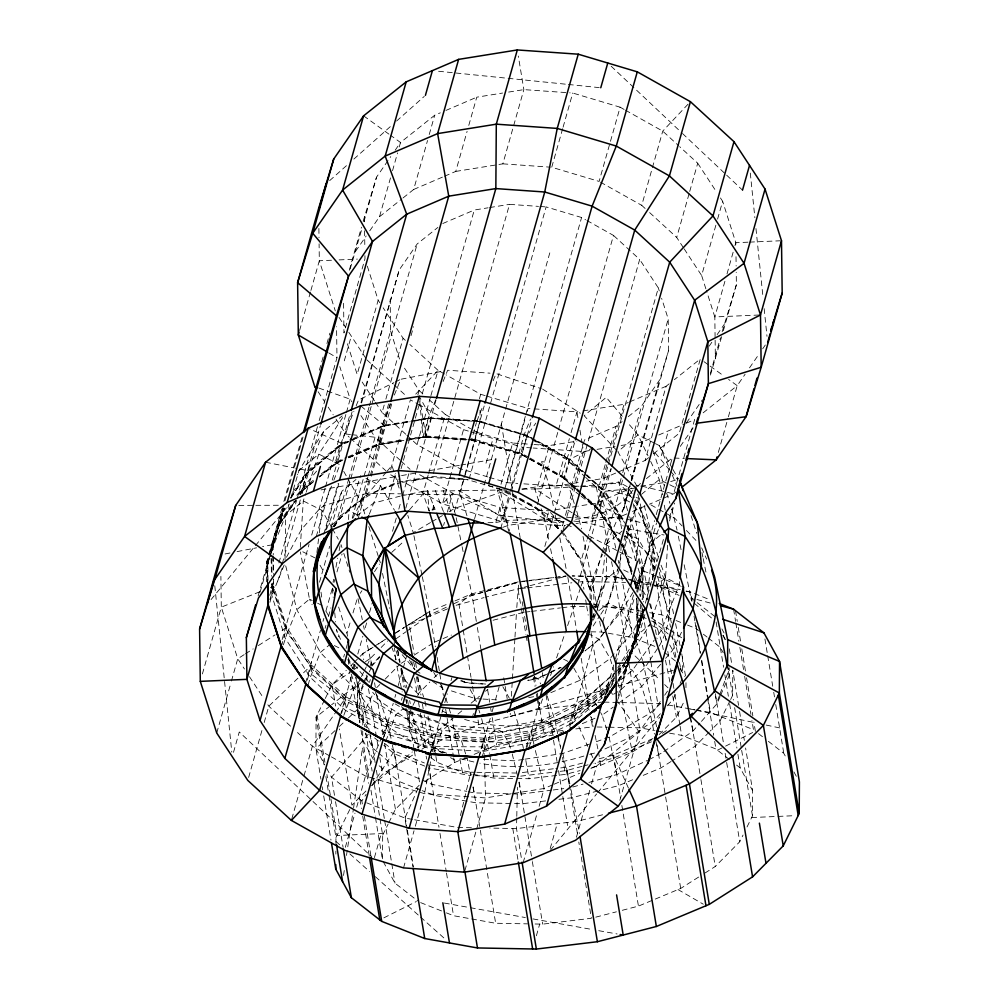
<?xml version="1.0" encoding="UTF-8"?>
<svg xmlns="http://www.w3.org/2000/svg" width="999" height="999" viewBox="0 0 999 999"><rect width="100%" height="100%" fill="white"/><g stroke="black" fill="none" stroke-linecap="round" stroke-linejoin="round"><path stroke-width="0.75" stroke-dasharray="5 3.75" d="M335.851 854.095L335.864 851.086M335.914 843.568L335.951 837.562L328.908 794.867M362.724 730.956L362.674 739.847L375.137 762.674L370.567 734.977M362.762 725.037L362.824 714.66L373.551 692.894M382.53 858.778L382.679 835.139L373.376 778.708M411.813 711.063L418.743 748.114L409.428 731.056L409.54 712.225L408.529 706.093M634.565 583.279L636.438 589.148L634.54 581.006M685.963 687.724L686.001 680.481M747.027 826.96L752.484 815.908L752.634 790.721L745.591 748.014M285.027 559.915L285.702 515.571L289.123 503.983M464.947 474.375L479.895 421.74L480.094 409.39M606.53 557.692L606.206 579.27L596.328 612.849M606.63 551.535L606.668 543.518L619.093 515.234L623.875 508.503L630.207 486.126M652.697 579.345L653.271 541.058L643.731 503.409M516.745 817.856L516.508 828.571L521.79 860.601M516.783 816.32L517.445 787.237M421.928 749.188L425.861 746.69L478.796 724.562L510.127 716.47L510.314 713.361M511.363 696.241L514.885 638.648M514.972 637.087L516.408 613.748M516.783 607.517L518.706 583.129M300.299 547.427L303.284 500.949L305.706 493.631M348.476 519.567L349.051 510.651L360.639 475.636M619.755 567.981L621.141 546.428M653.259 542.445L658.915 528.296M667.607 545.217L665.534 577.684L651.947 618.681M595.766 607.854L601.161 588.786L604.882 555.094M605.057 553.558L606.668 543.518M646.902 599.949L653.246 542.832M316.92 552.497L319.093 534.44M319.28 532.929L321.99 510.364L331.606 485.926M635.988 560.252L638.511 539.26L633.441 503.833M679.707 581.618L679.345 584.627L661.388 630.244L655.057 638.998M432.842 509.965L433.479 505.382L432.08 510.152L434.303 507.405L433.603 509.777M343.519 875.474L344.655 867.769M346.491 855.444L353.371 809.227M353.609 807.679L362.55 747.602L368.431 783.291M623.875 508.503L629.57 486.026M283.379 644.855L287.575 631.718L273.813 590.621L273.838 586.788L272.14 591.645L273.576 578.97L273.664 586.263L269.892 599.6M432.105 753.196L424.538 793.668L414.46 829.295M432.38 751.698L435.539 734.814L484.078 738.199L530.806 730.694L572.564 712.786L606.493 685.726L614.422 674.263M333.042 582.217L333.629 579.208M335.939 567.195L337.662 558.179M339.111 550.661L340.559 543.156M652.497 579.82C659.003 551.823 648.888 523.064 634.902 498.888M409.84 439.298L424.488 437.075L428.196 418.469L431.356 418.356L476.86 421.054L524 435.102L530.656 438.948M460.452 815.571L470.754 772.202L475.299 772.277M629.382 660.439L644.23 610.077M642.282 608.878L642.32 611.975L627.547 661.038L631.031 653.908L643.543 612.774L643.506 609.665M644.904 607.38L631.068 653.796M267.607 584.028L267.02 565.933L270.604 553.434M325.1 488.211L310.714 538.461M325.512 486.725L345.991 414.011M346.403 412.525L350.162 399.175L339.797 366.621M202.397 673.938L221.303 607.142L220.891 576.373M299.575 330.532L310.489 291.933M310.914 290.447L319.318 260.764L319.093 243.831M216.733 732.991L231.019 682.517M231.431 681.031L237.737 658.766L221.303 607.142L260.839 591.371M319.368 370.279L323.576 355.432M326.935 343.556L329.87 333.167M266.658 581.843L266.408 563.186L268.394 556.156M268.793 554.745L281.755 508.953M283.866 501.473L302.522 435.576M349.3 270.242L361.476 227.198M363.161 221.254L376.536 177.148L390.746 156.618M258.117 596.016L270.404 553.396M269.992 551.436L282.904 508.054M284.977 500.736L303.197 436.351M350.149 268.993L362.262 227.622M363.936 221.678L376.536 177.148M267.02 565.933L269.393 557.567M268.007 580.407L267.782 563.436L270.567 553.608M270.966 552.21L273.114 544.592L262.587 546.653M284.228 508.466L282.692 510.739L270.966 551.997L283.704 508.279L270.966 551.997L271.066 556.518M260.102 592.195L269.755 558.054M270.18 556.568L279.42 523.901L295.704 500.362M270.904 553.234L284.29 508.266M269.742 595.317L274.25 579.383M278.921 562.912L296.715 500.012M297.14 498.513L317.482 426.635M319.168 420.641L336.975 357.742L336.563 326.648M269.917 602.297L271.84 595.479L284.428 564.385M299.787 493.918L301.461 491.396L306.231 474.525L323.751 431.243L342.145 415.934M298.938 494.018L302.497 488.886L320.379 425.661M369.742 230.844L379.508 216.721L390.846 176.648M392.532 170.704L397.565 152.884M399.25 146.953L400.512 142.495L434.69 115.235L440.297 112.825M282.267 563.661L300.324 499.825M302.01 493.893L303.271 489.435L313.511 481.256M300.087 494.78L303.609 489.685L308.941 470.841L342.869 443.781L384.627 425.874L410.227 421.753M233.504 752.334L239.273 731.967L371.753 856.93M344.28 360.839L351.286 336.101M282.143 639.547L309.016 544.405M367.332 266.184L378.171 300.212L357.167 374.425L346.328 340.397M281.431 646.216L286.763 627.372L273.664 586.263L269.318 587.999M342.882 459.902L337.275 462.312L319.205 476.71L334.89 463.748L339.96 445.829L353.896 411.388M321.353 473.838L336.675 461.613L350.324 413.374M403.084 197.914L413.686 189.46L427.547 140.472M429.233 134.528L434.69 115.235M316.271 536.538L330.557 486.063M332.23 480.119L337.275 462.312M319.355 477.122L337.537 462.612L342.869 443.781L308.179 428.234M248.639 777.447L262.5 728.458M264.186 722.527L268.806 706.193L297.927 678.196M352.123 411.775L345.816 434.041L349.263 437.2M323.738 534.34L338.124 483.491M360.976 402.747L399.25 269.867L417.195 243.931L437.899 227.41M325.624 530.069L338.736 483.703M361.588 402.959L399.25 269.867M319.505 582.205L329.658 546.316M335.577 525.387L348.276 480.519M348.701 479.021L369.006 407.242M369.43 405.756L390.584 330.981L390.172 299.563M332.492 527.21L340.172 516.096L350.337 480.207M350.761 478.708L417.195 243.931M305.482 683.241L320.442 630.344M322.989 621.366L323.838 618.369M325.949 610.876L332.305 588.411M334.003 582.417L334.852 579.42M336.975 571.94L342.058 553.958M352.235 518.019L363.661 477.609M364.086 476.111L375.087 437.225L360.139 414.398M405.781 434.228L382.093 412.487L384.19 405.07M385.876 399.125L403.097 338.261L383.154 307.817M307.28 680.082L311.501 665.147L286.763 627.372L280.182 631.593M308.104 685.102L310.302 677.347L320.392 652.422L330.794 643.756L340.497 648.638M348.601 457.629L376.323 445.192L381.593 426.598L390.871 403.658M325.112 628.309L325.936 625.386M328.421 616.608L330.894 607.829M367.857 477.235L356.418 517.644L357.829 515.059L373.713 503.046L400.224 496.128M368.281 475.736L388.611 403.908M347.889 456.805L378.746 443.581L390.272 402.822M444.543 176.224L455.756 171.416L467.095 131.344M468.781 125.399L476.76 97.19L502.584 93.044M358.117 518.593L369.88 477.023M370.304 475.536L379.121 444.368L404.021 440.372L376.323 445.192M348.676 457.842L379.295 444.717L384.627 425.874L360.614 405.769M340.172 516.096L365.771 495.679L370.841 477.734M371.266 476.236L392.42 401.473M411.039 335.676L413.586 326.698M291.795 818.93L303.559 777.359M303.983 775.886L312.387 746.191L336.213 711.538M390.659 469.58L410.402 399.812L417.033 403.534M343.706 657.005L344.505 654.183M346.104 648.538L347.302 644.318M388.486 498.738L395.666 473.389M417.869 394.905L419.13 390.484L403.009 365.884M365.771 495.679L397.265 482.18L398.102 479.183M401.061 468.718L420.104 401.436M422.227 393.956L474.275 210.027L488.061 207.804M340.434 715.359L351.923 674.75M353.596 668.831L354.857 664.385M357.792 654.02L362.824 636.251M366.596 622.926L364.498 630.332L363.511 625.724M369.53 612.562L372.877 600.711M392.52 531.306L396.291 517.994M398.801 509.115L400.886 501.723M408.803 473.738L402.984 494.33L456.555 494.418L471.603 502.522L500.886 515.297L556.718 522.577L564.185 521.678M487.812 476.923L459.677 468.519L417.058 444.58L430.507 397.078M430.919 395.592L438.062 370.354L409.865 344.468M341.621 713.249L346.216 697.002L311.501 665.147L302.41 673.888M343.806 715.296L354.096 688.323L360.452 683.041M406.156 439.173L425.836 436.014L436.088 399.75M455.756 171.416L502.847 163.848L523.851 89.623L518.319 56.056M405.806 508.091L416.308 470.979M416.733 469.493L425.974 436.838L419.543 397.852M406.431 440.359L426.024 437.2L431.356 418.356L419.293 396.328M369.493 682.417L370.292 679.582M401.698 495.791L423.588 491.221L428.184 475M428.596 473.526L445.304 414.51L429.37 399.887M433.354 473.526L509.515 204.358L538.498 206.381M345.342 847.277L354.995 813.136M356.68 807.204L365.497 776.023L381.493 737.637M418.369 404.283L463.511 429.645L442.52 503.871L501.548 521.515L562.487 525.761L565.496 525.274M383.054 739.322L393.256 703.246M394.93 697.352L395.766 694.417M398.264 685.576L402.847 669.38M403.259 667.919L406.593 656.131M443.606 525.324L444.443 522.39M447.34 512.125L452.684 493.256L416.72 473.064M479.42 398.751L480.681 394.293L446.053 374.837M383.953 736.9L388.524 720.766L346.216 697.002L337.1 710.252M385.864 741.121L395.641 714.947L402.647 709.115L448.301 725.386L454.782 728.646L502.597 732.092L550.274 722.951L594.567 701.847L607.592 690.983M424.488 437.075L471.578 439.697L476.423 422.602M425.836 436.014L474.725 439.423L484.565 404.657M562.662 128.659L551.735 167.258L599.113 181.418L620.117 107.193L572.739 93.032L569.692 92.82M563.086 127.185L572.739 93.032M454.445 511.488L464.535 475.861M401.423 700.262L402.235 697.389M423.588 491.221L460.714 490.709L477.21 432.43L471.89 429.445M469.118 479.07L546.128 206.905L581.593 217.507L585.576 219.743M374.425 857.617L381.019 834.327M486.038 463.211L493.031 438.461M474.587 518.681L550.399 250.749M501.011 484.253L512.674 443.032L532.504 444.405M504.994 488.174L525.312 416.396M525.736 414.897L581.593 217.507M430.207 753.658L435.539 734.814L388.524 720.766L382.093 736.213M430.045 754.832L441.458 714.485M441.87 713.024L443.119 708.603M444.792 702.722L447.29 693.905M451.024 680.669L451.86 677.734M487.999 522.702L495.779 522.514L500.049 507.417L548.951 510.826M489.285 477.372L507.055 482.679L525.536 417.357M527.222 411.426L528.059 408.454L532.642 408.766M433.878 752.122L442.195 730.456L448.301 725.386L496.403 728.97L543.693 719.642L586.95 698.014L614.148 673.688M471.578 439.697L521.59 454.645L528.271 458.254L518.906 453.134L524 435.102L530.506 419.018M403.534 867.894L414.036 830.781M531.693 447.927L522.552 447.29L501.548 521.515L500.049 507.417L452.684 493.256L442.52 503.871L402.672 481.493M500.736 528.533L510.826 492.907M511.238 491.421L526.923 435.801L535.839 423.101M528.758 457.317L522.102 453.571L531.943 418.806M472.265 717.732L473.451 713.548M522.427 489.173L537.012 488.898L549.275 445.579L576.86 441.146M537.325 504.595L558.066 431.318M558.491 429.832L613.498 235.427L586.9 220.492M478.746 757.042L484.078 738.199L484.453 754.37M479.345 756.817L491.658 713.298M492.082 711.812L493.331 707.367M495.429 699.974L499.625 685.164M495.779 522.514L506.918 520.392L546.615 519.068L548.563 512.2M523.863 483.853L555.956 486.088L569.393 438.586M571.078 432.642L576.96 411.863L581.518 411.126M481.818 757.267L490.596 733.815L496.403 728.97L502.597 732.092L508.741 742.944L511.8 752.547M580.681 493.818L561.688 476.386L566.508 459.365L573.876 441.133M578.246 491.146L563.886 478.409L569.218 459.565L592.395 448.064M544.83 546.416L564.148 478.134L529.695 458.778M580.519 492.007L564.722 477.51L574.987 441.258M645.117 208.466L641.733 205.357L662.737 131.131L688.274 103.946M537.012 488.898L571.178 487.075L584.527 439.91L616.021 426.411L622.115 421.553M464.897 870.653L476.236 830.581M476.66 829.095L485.477 797.914L484.49 755.918M563.748 521.303L562.487 525.761L549.925 511.9M565.434 515.372L583.491 451.536L582.242 443.906M563.086 530.119L565.197 522.639M566.895 516.658L639.672 259.453L613.498 235.427M580.494 486.176L599.5 484.802L605.431 463.848M605.856 462.35L616.021 426.411M526.173 747.077L530.806 730.694L534.065 744.767M526.436 749.225L540.334 700.112M566.396 517.794L578.571 516.995L591.733 518.456L596.041 503.259L631.393 488.099M586.326 481.206L603.034 478.521L607.654 462.187M608.079 460.701L624.038 404.295L628.246 402.485M591.308 600.087L591.196 591.108L581.318 560.102L586.825 540.659M587.25 539.16L607.979 465.884M608.403 464.398L658.329 287.937L639.672 259.453M528.796 747.826L537.524 724.774L543.693 719.642L550.274 722.951L556.081 733.191M619.08 541.52L597.027 507.867L601.473 492.157L611.013 468.593M620.804 542.907L598.601 510.252L603.933 491.408L586.488 475.399M577.934 584.278L598.938 510.052L581.543 494.093L597.027 507.867M621.303 542.594L599.687 509.602L611.226 468.856M683.353 247.602L676.71 237.45L689.31 192.919M689.722 191.433L697.714 163.224L679.657 146.666M590.209 598.688L589.897 589.185L593.418 576.735L602.497 554.308M621.078 478.546L619.817 482.992L599.5 484.802M622.752 472.627L641.608 406.006L659.552 380.07L668.618 350.374L668.206 318.956L661.625 298.276M591.196 591.108L601.773 553.721M602.197 552.235L622.926 478.958M623.351 477.46L668.206 318.956M631.256 480.057L659.552 380.07M523.151 862.711L537.437 812.237M539.123 806.305L544.155 788.486L534.415 746.278M630.831 482.18L621.178 516.333L576.036 523.588M631.256 480.706L642.182 442.107L653.209 437.375M593.269 616.658L594.105 613.723M631.892 480.169L668.618 350.374M271.641 583.678L271.84 595.479L285.252 638.236L310.302 677.347L345.267 710.152L387.774 734.402L434.915 748.463L483.491 751.36L530.182 742.906L569.155 724.862L572.564 712.786L576.386 721.266M569.692 726.997L592.944 644.817L598.938 639.098L606.368 629.82M637.712 486.6L640.459 483.341M618.468 471.903L645.104 460.489L666.108 386.263L669.642 383.441M631.755 574.462L623.339 548.026L628.671 529.183L624.974 523.538M602.734 622.14L617.857 568.706M619.53 562.762L623.738 547.914L620.479 542.944M632.155 571.341L624.625 547.664L639.123 496.428M705.868 288.823L701.635 275.512L715.921 225.037M717.594 219.093L722.639 201.286L720.142 197.477M550.199 848.563L556.368 826.735M661.388 455.606L668.393 430.869M536.376 935.801L539.697 924.075M605.207 695.042L613.786 664.697M615.471 658.741L633.628 594.592M635.314 588.623L647.851 555.744L650.749 534.103L654.557 520.629M656.243 514.647L671.865 459.44M679.707 431.73L700.299 358.991L674.362 379.67M636.4 586.513L639.934 574.025L653.271 541.058L662.799 533.129M636.438 589.148L641.77 570.304L628.671 529.183L664.06 534.989M615.859 663.361L634.752 596.553M637.849 592.195L637.812 589.085L656.543 522.877M724.912 281.306L714.822 316.933L715.109 338.698M727.01 273.888L733.303 251.611M734.989 245.679L735.826 242.707L722.639 201.286M576.423 837.262L589.872 789.759M591.545 783.828L596.59 766.008L639.185 732.03L660.277 701.548M618.319 680.232L624.949 670.179L626.435 664.959M618.206 695.579L627.884 662.062M617.906 680.369L626.46 667.994L627.584 664.048M627.959 662.724L642.32 611.975L643.543 612.774M618.081 699.175L643.668 609.178M645.354 603.209L664.347 536.076M669.417 518.169L672.364 507.729M710.401 373.326L720.479 337.699M722.165 331.768L736.388 284.678L736.213 272.24M669.53 520.941L674.587 503.046M710.439 375.062L721.678 336.638M723.363 330.706L736.388 284.678M619.867 800.311L639.185 732.03L617.732 701.635M718.306 452.447L727.959 418.306M728.383 416.82L737.2 385.651L745.117 374.213M601.161 588.786L595.641 607.654M626.46 667.994L637.749 628.321L636.75 598.176M290.821 498.176L298.926 470.629L323.751 431.243M330.906 527.622L341.933 491.208L355.969 479.532M644.879 614.572L639.335 633.416L631.917 651.723L626.098 660.127M347.577 636.201L346.953 633.141L350.824 620.167M352.984 612.961L357.292 598.538M592.956 616.595L593.843 613.611M631.031 653.908L644.555 608.953M640.009 620.117L643.219 611.513M283.704 505.232L271.578 544.892L271.691 552.672M266.408 563.186L269.543 552.909M270.841 551.972L284.253 508.154M267.782 563.436L270.454 554.695M624.949 670.179L626.735 664.347M627.185 662.886L636.987 630.806L636.563 598.413M628.309 660.651L637.412 630.893L637.012 601.186M628.945 661.912L626.248 670.729L618.256 682.28M357.779 684.415L357.417 710.826L366.521 727.771M306.181 492.17L318.793 454.108L343.918 415.621M619.28 569.442L608.166 602.996L600.649 614.497M542.532 698.95L539.01 709.228L510.127 716.47L509.64 713.498M550.549 675.486L553.558 666.683M556.568 657.879L565.097 632.941M567.607 625.599L580.656 587.462M581.156 585.988L582.654 581.593L625.574 582.38M277.71 581.018L283.079 565.546M719.455 695.554L716.807 702.684L714.934 693.681M719.979 694.118L728.421 671.291L727.559 666.77M363.137 684.053L359.39 693.83L356.006 677.447M363.673 682.667L366.346 675.686M369.555 667.307L371.153 663.111L366.258 639.285M287.287 633.266L296.815 609.677L309.49 599.125L300.399 551.935M333.828 480.269L339.947 464.735L318.793 454.108L298.926 470.629L297.24 474.812M369.33 514.185L380.557 485.651L365.959 478.309M629.158 588.024L620.766 609.34L605.282 630.756M569.155 724.862L571.815 723.676L579.782 703.97L614.51 672.814L606.78 691.92L606.455 690.609L572.764 721.328L571.69 719.942L530.993 740.883L529.32 739.048L484.253 749.475L482.155 746.865L435.676 746.578L433.429 742.869L388.586 732.379L386.501 727.135L346.216 707.791L344.73 700.174L311.538 674.275L311.538 661.8M356.181 405.731L358.479 400.075L393.918 382.629M326.461 529.445L341.933 491.208M394.355 395.042L400.736 379.27L441.62 371.403M435.701 399.825L428.284 418.144L422.952 436.988L419.43 397.877M443.106 381.506L447.664 370.242L490.01 373.176M476.86 421.054L483.254 405.232M493.156 380.781L496.066 373.589L541.158 388.623M603.071 552.909L606.743 543.831L622.127 531.018M595.142 606.605L606.206 579.27L617.494 569.867M626.997 530.082L639.76 498.538M593.406 620.054L595.741 614.285M363.224 686.176L359.54 694.755L359.84 722.652L349.388 671.503M365.684 680.469L368.768 673.314M369.38 671.89L371.228 667.607M675.212 694.742L673.376 699.013L666.383 706.942M680.119 683.353L681.955 679.083M720.067 696.615L716.995 703.758L700.948 721.952M720.679 695.192L729.295 675.187L729.208 667.769M418.082 788.398L404.87 818.044L412.912 866.845M352.797 518.356L360.951 501.823L386.001 472.502M324.588 699.874L316.096 717.082L315.909 748.651L320.929 779.145M325.262 698.488L332.068 684.702L346.303 670.317M363.673 672.127L357.779 684.078L331.581 704.819M364.323 670.804L366.283 666.832M366.945 665.496L370.529 658.229L376.91 651.773M335.951 837.562L349.875 809.315M409.54 712.225L412.262 706.705M412.949 705.331L414.985 701.186M417.707 695.666L419.068 692.906L429.832 682.03M382.679 835.139L388.124 824.088M388.786 822.739L395.429 809.29L419.905 784.54L414.373 750.986M643.88 609.939L633.279 631.43L615.147 652.647M681.505 632.267L672.664 650.174L665.671 658.366M659.153 734.59L676.373 717.182L684.54 700.624M729.944 700.873L719.879 721.29L710.301 730.968M730.619 699.512L732.629 695.441L732.779 670.242L738.561 705.319M705.019 873.014L715.247 866.508L739.735 841.757L743.056 835.039M286.463 557.267L301.448 529.445L319.38 509.053L323.826 505.694L357.342 495.442L368.119 493.419L400.961 493.831M632.904 592.557L621.678 610.951L607.33 628.633M290.809 497.827L306.793 473.151L308.241 471.853L308.441 472.589L340.172 445.317L348.976 441.258M606.78 691.92L614.173 680.069M618.281 673.488L624.025 664.273M624.85 662.961L631.418 652.434L624.7 662.699M593.094 617.969L595.516 614.123M617.819 667.557L621.128 662.3M621.965 660.988L639.335 633.416L650.012 624.525L626.56 660.439M290.996 498.026L306.231 474.525L339.96 445.829L348.189 442.07M605.544 694.979L614.01 681.93M618.231 675.399L624.999 664.959M362.362 803.958L361.863 800.911L366.096 794.392M372.028 785.276L394.318 750.986L424.363 762.961M593.144 625.998L599.812 615.771M614.622 678.096L608.741 687.075L575.262 715.147L533.791 733.99L487.15 742.319L438.511 739.56L391.208 725.898L348.451 702.272L313.149 670.317L285.327 628.296L272.14 586.875L272.09 583.766M617.981 672.964L623.863 663.985M625.724 661.725L623.214 665.571L618.681 669.63M278.309 526.248L295.617 500.199M360.239 593.294L361.913 590.746M374.488 571.703L379.52 564.085M649.075 661.375L644.855 667.782L620.229 690.334L612.225 695.029M649.924 660.089L658.378 647.277M659.228 646.003C673.95 620.928 671.64 589.909 660.514 563.861M333.916 526.66C349.038 503.921 375.162 489.647 400.999 482.629M395.179 150.2L400.512 142.495L390.671 135.389M355.544 251.373L366.196 235.976M292.582 492.407L307.667 470.591L341.858 443.319L351.673 439.11M291.296 496.341L308.941 470.841L295.642 468.194M278.521 523.526L293.619 501.71M299.962 494.218L303.271 489.435M279.82 524.075L295.679 501.148M333.916 526.823L340.384 517.47M709.165 346.154L711.837 342.307M717.157 334.615L724.263 324.338M686.388 422.952L702.372 399.85M680.282 446.403L696.253 423.314M749.5 367.869L759.165 353.896M762.687 348.813L765.321 345.005M617.956 669.168L620.591 665.346M624.125 660.252L630.282 651.336L640.272 661.001M614.56 676.81L607.454 687.075L573.276 714.347L531.206 732.379L484.115 739.947L435.214 736.538L387.849 722.389L345.217 698.438L310.252 666.358L293.294 640.459L287.225 633.366M618.106 671.678L622.539 665.259M618.468 680.294L625.349 670.341M664.672 695.204L668.181 690.122M604.37 632.017L599.163 639.21L585.077 650.961M636.987 663.985L632.467 670.229L618.256 682.08M637.886 662.737L654.158 640.247M632.941 490.097C619.655 509.265 596.865 516.745 574.675 519.355M211.089 599.55L254.42 546.803M255.407 545.604L288.886 504.845M296.765 495.254L317.445 470.079M550.362 850.274L596.64 793.93M597.627 792.731L659.652 717.22M386.988 471.341L391.958 465.534L399.612 489.585M409.403 509.952L423.514 493.456L427.46 490.571L435.114 509.415L429.058 510.876L422.24 491.208M368.331 734.153L331.518 777.234L334.528 795.541M614.135 653.833L610.102 658.541L580.569 680.032L546.69 694.43M660.664 664.223L641.658 686.45L618.194 703.533M371.84 666.171L379.857 657.08M660.389 713.736L655.394 719.405L629.857 737.449L599.85 751.298M663.811 751.623L692.931 731.056L699.949 723.089M371.153 663.111L371.678 665.184L379.732 656.331M415.721 394.143L438.062 370.354L444.717 374.101M350.686 665.883L352.872 663.673M353.971 662.562L362.737 653.708L373.226 647.04M381.168 647.464L387.562 641.008M376.635 687.737L379.832 684.502M385.152 679.12L400.05 664.06M434.14 677.684L437.375 674.425M365.934 791.021L351.923 805.182L339.36 728.933M373.289 783.578L382.592 774.188L415.372 753.358M709.228 732.042L695.391 746.028L672.364 760.664M334.952 730.669L315.909 748.651L324.825 764.984M339.435 726.435L347.277 719.03M348.401 717.981L357.63 709.265L357.779 684.078L364.835 726.86M391.72 552.41L404.22 540.958M660.376 703.783L650.149 713.149L609.128 737.187L593.219 742.769M329.633 180.657L346.94 165.235M353.871 159.078L391.945 125.162M396.566 121.054L424.263 96.391M571.815 723.676L603.371 696.765L606.493 685.726L607.892 687.699M301.461 491.396L313.211 481.705M332.055 524.787L349.051 510.651L357.829 515.059M641.445 494.38L659.315 479.508L678.346 489.073M598.688 610.876L608.166 602.996L620.766 609.34L633.279 631.43L642.532 660.514M654.919 586.513L665.534 577.684L679.345 584.627L680.868 587.312M615.596 671.902L623.214 665.571L632.467 670.229L641.658 686.45L650.149 713.149L654.42 734.053M371.566 785.763L412.35 751.935M417.145 747.951L453.121 718.106M457.929 714.123L462.724 710.139M471.116 703.171L479.52 696.216M485.514 691.233L487.912 689.248M379.508 216.721L401.898 198.863M302.497 488.886L314.285 479.483M303.609 489.685L313.299 481.955M352.859 507.142L365.559 497.015M628.209 416.695L641.608 406.006M703.121 412.837L737.2 385.651L728.596 379.42M645.104 460.489L648.638 457.667M653.358 453.896L679.295 433.216M646.353 478.646L672.29 457.954L684.402 458.479M676.036 491.908L673.601 493.856L649.512 504.183M330.382 705.769L316.096 717.082L324.388 767.407M585.127 650.686L592.944 644.817M606.805 729.857L602.135 715.209L613.249 707.117M395.904 638.885L406.031 631.73M407.292 630.831L425.025 618.306M426.286 617.419L430.082 614.735L446.878 606.98M648.95 759.727L662.537 752.522M352.585 670.579L332.068 684.702L335.589 706.056M353.858 669.705L357.704 667.045M365.397 661.75L370.529 658.229L371.678 665.184M244.168 654.645L237.737 658.766L244.455 669.018M245.454 653.833L253.172 648.888M258.316 645.591L275.037 634.889M374.538 646.216L385.027 639.547M395.517 632.879L404.695 627.047M395.017 633.478L403.971 627.797M405.244 626.972L424.438 614.785M425.724 613.973L429.558 611.538L447.864 603.883M401.336 663.249L407.729 659.19M414.123 655.119L432.043 643.743M425.025 781.293L454.458 762.587L465.609 757.929M591.883 767.544L600.686 765.271L632.267 752.072L651.623 739.772M662.212 733.328L667.32 730.082M671.091 761.475L660.851 767.981L642.544 775.636M622.265 910.301L638.448 906.118L680.706 888.448L699.899 876.26M373.064 647.24L362.737 653.708L363.736 659.815M378.221 644.005L385.976 639.148M408.628 624.587L426.935 613.161M430.507 522.539L413.311 532.629L407.817 515.384M431.83 521.765L437.125 518.668M438.449 517.894L442.42 515.559M449.038 511.688L454.32 508.578L500.624 492.332L506.668 491.421M464.585 719.417C508.454 732.554 557.517 724.787 597.564 703.621M550.574 672.302L560.252 667.344M383.866 917.844L416.333 901.535M717.482 750.199L724.238 746.79M725.599 746.116L752.647 732.517M395.292 381.955L400.736 379.27M548.776 673.351L537.737 678.608L525.861 680.881M550.149 672.689L561.188 667.444M353.758 439.498L381.593 426.598L408.941 421.665M453.871 603.758L472.052 595.367L518.931 581.93M588.923 782.442L616.77 774.575L647.552 760.364M337.537 462.612L343.069 460.127L334.89 463.748M445.916 110.427L476.76 97.19M413.686 189.46L443.131 176.835M442.782 223.526L474.275 210.027M353.072 438.511L383.916 425.287L409.74 421.141M336.675 461.613L346.491 457.405M348.489 457.505L379.121 444.368M381.031 490.084L396.653 483.391M629.657 401.885L666.108 386.263M658.728 435.002L684.952 423.776M686.325 423.176L694.605 419.63L673.601 493.856L638.111 485.227L635.626 486.288M603.034 478.521L617.057 472.502M626.848 513.898L621.178 516.333L596.041 503.259L577.809 506.193M632.504 511.476L648.101 504.782M552.659 784.839L544.155 788.486L512.562 793.568M554.083 784.227L579.582 773.301M590.921 768.443L596.59 766.008L595.329 763.211M559.64 733.266L563.886 731.468M582.305 723.638L595.054 718.219M651.398 741.832L613.411 758.154L593.993 763.236M545.104 674.849L537.025 678.246L528.196 679.994M454.907 600.936L471.815 593.868L518.893 581.705M447.564 608.841L409.353 624.812L414.123 653.796M456.093 605.282L484.016 597.614M434.602 642.12L441.645 639.173M443.044 638.586L451.498 635.052M474.088 754.382L496.703 744.929L543.793 732.766L565.097 730.207M652.996 738.573L613.548 755.057L595.904 759.615M632.679 779.757L618.593 785.639L599.462 790.584M502.722 527.347L508.479 525.324L544.667 519.83L563.074 520.629M525.012 759.178L562.837 753.433L591.77 743.281M670.679 481.568L677.584 479.495L679.02 480.207M510.127 716.47L608.891 688.548M617.869 686.001L673.239 670.354M583.878 756.056C550.511 766.308 514.273 769.854 479.882 763.186M589.722 754.407L598.488 751.922L600.686 765.271M572.802 787L583.054 784.103M382.242 426.498L384.627 425.874M582.042 766.37L566.346 770.604L558.741 771.528M583.528 765.983L588.011 764.809M522.44 587.662L485.489 597.227M523.951 587.275L528.459 586.088M529.97 585.701L557.067 578.608M558.566 578.221L567.607 575.849M493.044 620.267L523.938 612.287M582.654 763.036L566.47 767.22L555.819 768.506M516.883 778.508L529.095 778.733L565.496 774.362L580.157 770.579M597.989 790.958L571.515 797.801L556.293 799.637M602.584 814.772L577.522 821.253L516.508 828.571L489.797 828.084M595.779 917.144L616.383 911.825M384.59 425.986L386.089 425.636M225.1 553.958L231.106 552.784M237.1 551.61L256.593 547.814M414.897 420.579L428.284 418.144L475.349 421.428M320.991 489.885L400.012 475.861M401.536 475.599L415.209 473.164M428.883 470.741L459.278 465.359M460.801 465.084L492.707 459.428M402.447 482.367L430.394 477.46L466.733 479.483L485.514 484.815M528.733 697.589L536.226 696.266M553.796 735.002L508.741 742.944L461.238 740.034L417.507 725.936L380.557 701.635L372.652 692.245M402.997 422.752L408.928 421.74M414.847 420.729L428.196 418.469M508.653 92.07L523.851 89.623L568.156 92.72M489.597 207.555L509.515 204.358M411.263 420.891L431.006 417.719L479.907 421.128L527.285 435.289L569.905 459.228L585.689 473.713M411.738 421.516L431.356 418.356L475.312 421.079M378.746 443.581L404.632 439.41M583.029 410.889L624.038 404.295M409.865 439.423L425.974 436.838L474.612 440.234L521.74 454.308L528.371 458.042M379.295 444.717L404.92 440.596M589.51 450.574L583.491 451.536L533.216 448.027M597.04 449.363L615.097 446.453M621.116 445.492L642.182 442.107M397.265 482.18L432.505 476.511L466.058 478.858M414.048 480.332L431.543 477.522M555.956 486.088L580.257 482.18M555.032 509.852L576.286 506.431M511.063 793.805L485.477 797.914L470.242 796.852M640.734 486.138L663.348 482.679L665.147 483.216M521.803 489.123L549.038 484.977L596.266 487.025L634.677 497.165M523.501 759.415L514.423 760.788L480.906 759.34M607.979 483.504L618.631 482.105L633.403 499.662M525.049 581.318L518.968 582.105L472.052 595.367L464.922 560.451M526.56 581.131L553.921 577.609M555.444 577.422L566.083 576.048L558.466 576.947M512.112 793.855L521.228 794.08L551.623 790.172M553.146 789.984L563.786 788.611M521.94 581.331L528.034 580.606M529.557 580.419L556.942 577.135M525.462 612.1L530.032 611.55M531.543 611.376L560.464 607.904M561.987 607.717L572.639 606.443L587.812 606.718M575.761 728.92L592.494 726.91L590.734 716.246M522.327 772.527L554.295 768.681M520.729 776.148L557.217 771.715M545.629 800.911L522.802 803.658L512.187 803.458M535.139 923.988L542.657 924.137L591.371 918.281L578.796 842.032M525.636 587.986L517.932 588.848L521.128 607.13M527.172 587.812L571.865 582.804M579.582 581.93L582.654 581.593L583.916 589.21M635.963 488.049L603.933 491.408L624.125 522.24M571.178 487.075L578.933 486.326M591.733 518.456C609.577 515.559 627.784 518.481 644.767 523.838L650.749 534.103M546.615 519.068L560.314 518.181M331.493 260.227L319.318 260.764L335.289 310.914M339.098 259.902L357.367 259.116M748.001 242.183L735.826 242.707L735.888 247.377M749.525 242.12L779.969 240.796M758.965 315.022L714.822 316.933L706.343 290.297M383.479 833.503L336.963 835.514L326.91 774.512M751.673 817.544L776.485 816.47M778.046 816.408L795.104 815.659M503.958 489.947L460.714 490.709M238.811 505.394L254.283 505.332M255.831 505.332L279.058 505.257M626.635 578.883L614.61 576.723L572.152 575.936L614.66 577.035L623.726 578.871M634.765 582.554L652.896 585.314M593.868 606.83L619.655 607.305L643.706 611.613M590.784 631.805L601.473 632.005L632.941 637.637L655.744 646.728M604.045 702.097L660.651 703.621M596.99 726.997L607.617 727.197M609.14 727.222L639.51 727.784L654.545 730.481M476.823 772.314L516.246 773.039M473.002 774.337L493.968 778.084L515.359 778.483M510.676 803.433L475.799 802.784L433.691 795.254L422.24 790.684M471.416 827.734L457.617 827.484L413.911 819.667M471.59 918.955L495.654 923.263L527.547 923.85M475.187 775.686L516.171 776.485M593.856 604.233L628.496 610.701L646.191 618.531M468.131 791.67L474.163 792.894L510.601 793.818M573.826 521.091C605.444 524.075 637.075 537.862 656.705 563.598M481.456 698.95L475.274 698.576L450.025 690.446M482.992 699.05L499.975 700.087M502.847 163.848L550.212 167.158M540.022 206.481L546.128 206.905M534.165 408.878L576.96 411.863L578.458 421.016M476.86 421.528L479.895 421.74L526.923 435.801L569.218 459.565L602.422 489.797L603.096 494.355L614.772 507.967L624.662 522.764M534.028 444.518L549.275 445.579M426.024 437.2L470.017 440.272M471.528 440.372L518.906 453.134M449.687 478.533L467.844 479.795M507.055 482.679L517.757 483.429M468.718 796.752L424.538 793.668L365.497 776.023L330.969 756.63M460.576 680.819L466.383 682.866L485.027 684.215M485.701 684.065L465.584 682.467L460.089 680.569M438.586 71.254L506.555 78.172M508.091 78.322L566.783 84.303M568.331 84.465L599.225 87.612M544.642 461.95L541.595 461.625L549.038 484.977L553.946 509.04M350.437 434.54L345.816 434.041L334.066 416.096M351.985 434.715L375.087 437.225L399.912 460.002M628.146 579.145L653.708 583.716M654.407 585.576L680.019 590.159M686.051 591.246L690.571 592.045L710.651 600.049M649.725 612.687L661.763 614.847L674.637 619.979M668.056 704.944L694.555 709.69M695.991 709.939L710.426 712.524L753.446 729.657L751.935 720.516M656.043 730.744L663.573 732.092M669.58 733.166L681.618 735.326L715.946 749L729.42 759.515M430.157 764.934L470.754 772.202L471.241 775.149M430.819 757.529L436.85 762.237L462.512 772.452L471.503 774.063M412.412 819.392L404.87 818.044L364.735 802.047M444.368 903.059L468.831 907.429M470.354 907.704L525.374 917.557M533.016 918.918L592.632 929.582M598.738 930.681L617.082 933.953M446.391 912.874L453.546 915.721L470.092 918.68M479.895 421.74L476.823 421.178M265.584 462.225L294.143 467.894M629.757 580.094L650.898 584.365M652.409 584.665L656.93 585.576L679.083 595.379M473.863 761.975L457.604 758.029M422.202 780.069L431.893 784.352L466.62 791.37M690.371 709.04L694.917 710.002M696.44 710.314L755.606 722.826M766.221 725.074L781.393 728.283M666.033 640.771L656.718 584.265L680.269 589.685M686.163 591.033L690.571 592.045L692.082 601.198M479.87 421.853L481.58 422.252M611.525 561.65L614.61 576.723L623.314 578.933M632.017 581.143L637.824 582.617L640.084 596.341M636.151 497.552L639.11 498.326L654.22 572.302M711.438 617.931L691.533 600.899L691.046 597.939L695.454 599.1M696.915 599.487L711.588 603.371M351.248 674.088C364.136 715.634 403.696 743.993 445.03 752.896M464.235 757.966L467.195 758.753L470.629 775.599L428.509 767.806L431.893 784.352M488.274 485.601L503.109 490.072L488.449 485.689M480.681 394.293L485.127 395.616M486.613 396.066L528.059 408.454M477.21 432.43L512.674 443.032M463.511 429.645L469.418 431.406M470.891 431.855L522.552 447.29M474.725 439.423L522.102 453.571M460.951 489.885L463.511 490.646M318.993 388.124L350.162 399.175L351.823 401.71M574.45 578.458L582.654 581.593M656.718 584.265L679.607 593.381M676.061 620.541L681.78 622.827M687.512 625.099L696.091 628.521L698.513 630.419M420.816 790.122L399.35 781.568L376.348 763.623M420.641 902.621L444.967 912.312M656.006 576.036L641.77 570.304L642.157 599.625M657.442 576.623L683.478 587.112M424.737 766.096L394.155 753.683L383.878 745.316M524.175 434.69L533.129 439.61M651.635 620.941L654.357 622.14L668.131 633.94M446.715 753.209C426.91 746.078 410.114 729.445 405.544 708.578M378.559 753.009L397.29 769.043L420.816 779.457M534.415 440.222L567.02 458.079L568.294 459.041L568.743 461.276L584.278 473.376M631.955 493.693L628.284 487.212L618.543 481.955L627.809 510.939M654.095 442.957L638.011 434.877L627.085 421.978M655.431 443.631L659.452 445.654L672.252 468.244M626.161 500.174L629.807 502.01M626.223 533.079L638.511 539.26L654.782 567.981M623.701 569.967L631.568 573.926M652.534 625.799L661.388 630.244L666.645 639.547M588.136 633.666L599.163 639.21L610.102 658.541L614.248 671.553M563.573 659.19L568.656 661.738M302.784 551.773L314.86 557.842M534.253 676.86L537.737 678.608L540.721 683.878M312.188 600.486L309.49 599.125L312.15 604.707M317.582 603.196L322.989 605.918M461.501 680.419L466.383 682.866M497.015 487.937L572.764 527.472M589.298 536.101L618.219 551.186M619.592 551.91L636.126 560.539M529.607 458.978L561.688 476.386M504.433 490.796L534.065 506.893L560.476 530.419M650.948 504.932L657.529 508.591M658.841 509.328L664.098 512.262M665.421 512.986L674.625 518.119L682.142 525.973M442.195 710.789L446.178 713.011M620.117 107.193L624.113 109.44M625.449 110.19L662.737 131.131L678.533 145.629M600.449 182.168L641.733 205.357M530.094 458.066L564.722 477.51M529.52 459.09L563.886 478.409M445.304 414.51L470.566 428.696M504.57 489.66L536.488 507.579L562.662 531.605M519.08 498.751L534.902 507.642M390.721 474.775L397.365 478.509M329.645 755.881L312.387 746.191L295.18 730.406M531.98 439.697L566.508 459.365L584.515 476.286M442.495 752.996L429.208 745.291L424.175 714.797M450.474 757.629L457.117 761.475M678.034 889.572L703.296 904.207M328.971 353.034L336.975 357.742M544.343 518.831L497.202 489.872L509.715 531.343M506.918 520.392L458.916 490.409L466.958 515.696M542.619 389.111L580.269 413.224M572.127 512.837L534.74 488.661L538.861 501.585M573.414 513.661L578.571 516.995M651.161 617.769L668.93 629.432M670.204 630.257L681.63 637.762M416.246 670.704L420.005 673.189M432.555 681.443L442.607 688.049L444.006 692.457M395.129 703.895L410.102 712.861L454.782 728.646L461.238 740.034L467.195 758.753M401.411 706.755L410.102 712.861L417.507 725.936L424.35 747.439M363.599 115.847L389.435 134.503M703.983 361.65L708.903 365.209M710.139 366.096L723.676 375.874M579.907 495.279L568.968 486.825L574.462 504.07M581.131 496.228L607.867 516.895M691.046 597.939L695.891 601.723M697.102 602.659L715.272 616.833M703.358 634.19L706.992 637.025M708.204 637.974L720.316 647.414L723.251 652.784M664.635 652.572L675.499 661.038M762.462 736.7L755.356 731.156L753.845 722.002M768.381 741.32L783.79 753.333L786.712 758.691M736.588 765.097L740.172 767.894L752.634 790.721M384.627 743.431L394.318 750.986L407.142 828.845M361.863 800.911L331.518 777.234L325.574 766.345M383.254 861.675L394.992 883.153L417.682 900.848M374.563 737.936L379.22 741.62M669.28 634.914L672.727 637.861L678.221 648.688M365.259 733.328L372.714 748.001L377.397 752.01M335.976 841.483L340.609 845.629M349.875 853.908L369.555 871.503M375.349 876.685L419.355 916.021M420.517 917.057L445.991 939.834M649.637 212.6L676.71 237.45M586.825 474.75L604.87 491.321L623.975 520.491M581.643 493.044L599.687 509.602M564.148 478.134L580.456 493.106M581.805 494.842L598.601 510.252M403.097 338.261L405.357 340.334M419.13 390.484L423.676 394.667M548.089 519.393L560.002 530.307M366.82 359.815L393.194 384.016M394.343 385.077L405.806 395.604M406.905 435.264L417.058 444.58M401.036 461.038L410.052 469.318M350.399 438.249L385.951 470.879M290.597 726.198L268.806 706.193L267.12 703.633M585.639 477.347L601.473 492.157L623.164 526.048M611.163 66.221L681.368 132.455M682.504 133.516L725.536 174.113M726.66 175.175L742.519 190.135M641.383 662.075L660.202 680.282M664.635 684.565L667.956 687.774M686.438 530.469L697.177 541.683M407.817 683.291L405.681 681.056L400.025 668.294M408.891 684.402L419.592 695.591M616.82 450.512L584.165 415.721L606.231 397.352L623.114 417.282M631.168 537.037L627.547 533.166L628.371 528.733L625.486 524M669.742 470.179L653.059 450.362L664.285 485.626M670.716 471.341L677.584 479.495M634.39 500.824L639.31 506.68L656.855 561.8M402.185 654.682L414.985 669.879L409.24 659.74M354.345 664.635L369.68 683.453M609.677 690.234L614.148 696.565M561.076 531.306L579.52 558.491L589.897 589.185M697.714 163.224L716.82 192.407M684.178 248.863L701.635 275.512M627.31 525.561L629.795 529.37L642.981 570.804L643.393 601.885M622.127 543.856L624.625 547.664M598.938 510.052L619.642 541.683M619.929 542.819L623.339 548.026L631.743 572.752M563.511 532.904L581.318 560.102M570.591 545.329L579.845 559.452M378.171 300.212L379.832 302.747M339.023 317.382L345.567 327.36M348.838 332.355L366.009 358.566M362.15 382.043L374.613 401.074M375.449 402.335L382.093 412.487M318.107 391.733L324.825 401.998M328.184 407.117L333.216 414.81M249.488 676.71L263.761 698.501M673.001 469.58L678.271 478.883M634.178 505.132L651.635 535.963L658.179 556.518M634.19 575.237L648.513 600.536M669.655 644.867L672.664 650.174L675.386 658.728M596.84 705.856L594.567 701.847L586.95 698.014L579.782 703.97L537.524 724.774L490.596 733.815L442.195 730.456L395.641 714.947L354.096 688.323L320.392 652.422L296.815 609.677L285.352 564.447M600.624 712.537L602.135 715.209M573.838 668.131L580.569 680.032L589.572 708.303M502.834 686.713L509.34 698.201M380.557 485.651L394.505 510.277M470.092 689.41L475.274 698.576L476.648 702.884M343.731 471.416L346.753 476.76M347.515 478.084L360.951 501.823L365.572 516.346M433.728 672.377L437.425 678.908M440.384 684.128L442.607 688.049M331.643 527.41L321.99 510.364L303.284 500.949L285.702 515.571L272.452 548.339L272.677 554.47M332.392 528.721L338.324 539.223M320.005 565.234L323.813 571.952M375.324 692.407L380.557 701.635L388.836 727.647L391.196 739.223M325.961 611.163L328.946 616.42M347.752 659.69L352.884 668.756L348.164 657.567M637.025 486.363L617.869 451.635L638.011 434.877L648.001 455.794M721.877 628.92L724.075 632.941M793.93 771.915L796.665 776.922M680.282 668.543L684.577 676.41M367.894 728.059L357.63 709.265L359.84 722.652M723.151 635.252L725.274 639.348M722.889 635.277L725.599 640.609M650.661 461.376L659.315 479.508L662.237 494.63M578.921 726.847L587.749 746.428M590.909 753.421L592.807 757.617M628.371 787.961L613.548 755.057L620.604 797.839M701.648 547.852L706.618 559.065M659.04 567.557L668.456 588.811L673.701 614.497M396.253 659.79L392.207 648.189M659.452 445.654L669.205 468.069M672.252 475.062L677.122 486.276M628.246 491.895L630.556 497.202M340.509 639.372L336.388 629.57L338.673 636.775M435.327 490.534L443.456 511.563M443.181 490.497L450.899 511.613M658.329 287.937L659.278 290.896M691.033 515.621L696.653 533.279M666.633 493.019L669.929 503.359M671.803 509.265L677.085 530.157M637.724 494.006L639.11 498.326M657.604 576.835L669.817 615.222L671.365 622.839M629.645 516.708L638.511 544.592L648.151 591.733M649.462 603.508L661.763 642.157L663.286 649.637M634.515 578.733L637.812 589.085M623.738 547.914L631.755 573.126M634.565 581.942L636.863 589.135L636.9 592.145M597.564 484.515L611.975 529.807L616.021 549.65M642.994 661.962L656.618 726.797M576.748 511.251L581.505 528.896M585.027 574.8L589.934 590.172M617.931 683.116L620.229 690.334L632.267 752.072M541.146 508.766L544.667 519.83L549.325 542.632M547.152 695.866L554.982 720.454L557.692 733.753M557.729 737.387L560.514 746.141M449.712 494.08L455.881 516.208M514.085 711.126L518.793 725.948L523.401 748.476M390.584 330.981L399.525 359.041M512.237 753.92L517.682 776.523M478.933 710.064L479.845 712.936M481.668 718.668L489.423 753.408M445.879 698.338L447.277 702.747M449.15 708.616L450.549 713.024M417.245 676.997L423.588 696.915M368.806 526.51L378.971 558.453M379.433 559.915L380.357 562.812M396.128 651.036L399.762 662.474M401.586 668.194L407.205 688.548M341.021 544.605L341.945 547.527M343.806 553.359L349.837 572.315M332.642 588.174L333.566 591.083M338.636 607.03L346.953 633.141M355.656 677.472L363.049 700.724L369.593 732.717M635.726 560.689L626.51 531.268L622.514 545.417L623.339 548.026M638.061 568.094L639.934 574.025L640.359 596.391M628.284 487.212L628.721 489.011M728.421 671.291L729.295 675.187M701.947 552.559L702.859 557.067M703.171 558.566L706.243 573.588M678.321 536.176L681.393 551.236M684.153 564.772L691.533 600.899M675.561 623.563L680.194 646.228M681.73 653.783L685.526 676.073M672.926 630.456L677.909 654.82M679.457 662.424L681.018 670.042M690.159 717.519L692.931 731.056M659.34 572.34L670.541 627.197M672.102 634.815L675.961 657.454M656.068 581.356L656.93 585.576M665.434 660.114L670.017 682.554M672.764 696.016L676.373 717.182M650.636 603.896L657.105 638.786M655.956 741.545L658.741 755.207M618.206 560.327L618.831 563.386M621.328 575.599L632.941 637.637M596.266 487.025L609.989 554.108M583.041 536.438L597.926 610.464M609.128 737.187L616.77 774.575M555.182 515.059L558.578 531.705M559.827 537.799L566.67 571.291M591.42 717.332L593.256 726.36M595.104 735.376L598.176 750.424M550.561 548.713L552.422 557.829M569.855 783.778L566.47 767.22L577.797 835.938M571.078 789.772L579.532 833.453M562.837 753.433L569.28 784.964M557.991 735.227L560.714 748.538M562.524 757.404L565.496 774.362M500.624 492.332L508.628 531.468M525.861 760.501L529.095 778.733M456.193 517.732L461.813 545.192M462.112 546.715L463.361 552.822M489.735 754.932L493.968 778.084M472.989 787.125L474.163 792.894M451.486 715.971L462.512 772.452M413.923 535.664L422.003 575.199M422.315 576.723L430.082 614.735M424.95 701.173L426.486 708.691M428.022 716.221L435.664 755.007M413.611 661.95L415.147 669.43M426.136 756.168L426.735 759.078M409.665 700.561L410.277 703.558M382.53 573.426L389.647 608.291M397.639 650.124L400.099 662.162M401.336 668.194L405.332 687.762M395.616 660.002L394.518 647.639M396.865 666.071L402.135 691.882M392.382 745.004L397.29 769.043M369.905 734.24L372.714 748.001M353.196 663.698L354.445 669.805M518.868 782.367L521.228 794.08M358.029 598.601L362.287 619.692M664.273 505.219L665.434 511.276M619.093 515.234L621.853 529.582M521.403 608.653L525.936 634.565M526.198 636.088L526.997 640.659M533.416 677.222L535.014 686.363M536.351 693.993L536.875 697.04M537.15 698.563L539.01 709.228L602.509 702.06L590.696 630.394M764.934 638.96L767.444 654.208M767.694 655.731L772.726 686.238M773.738 692.332L774.487 696.902M775.748 704.532L783.79 753.333M735.501 610.676L737.262 621.353M738.261 627.459L740.783 642.707M741.782 648.801L745.554 671.678M746.565 677.784L752.846 715.908M733.591 609.19L735.601 621.39M735.851 622.914L738.86 641.208M739.872 647.315L743.643 670.192M744.642 676.286L750.923 714.41M729.245 648.813L731.768 664.123M739.56 711.413L744.342 740.396M727.584 664.847L733.378 700.012M734.64 707.642L741.42 748.813M741.67 750.336L752.484 815.908M716.121 621.94L723.588 667.245M724.837 674.874L728.358 696.216M729.62 703.845L736.9 748.076M737.911 754.17L740.172 767.894M715.334 693.693L723.651 744.155M725.162 753.308L726.41 760.938M726.66 762.462L739.735 841.757M696.103 625.599L700.624 653.046M701.885 660.676L710.426 712.524M694.068 616.246L694.829 620.854M695.079 622.389L700.361 654.445M701.373 660.551L707.404 697.152M707.654 698.676L713.686 735.276M714.685 741.37L715.946 749M690.584 716.857L700.674 778.059M700.923 779.582L715.247 866.508M680.719 668.231L681.206 671.216M667.794 651.448L671.565 674.325M673.064 683.466L674.575 692.619M674.824 694.143L679.857 724.65M680.107 726.173L681.618 735.326M641.595 605.494L650.649 660.389M650.898 661.912L657.679 703.084M657.03 744.817L665.371 795.429M665.621 796.952L680.706 888.448M614.61 576.723L639.51 727.784M579.969 430.169L581.98 442.382M599.7 621.241L601.473 632.005M621.865 805.469L638.448 906.118M585.676 599.887L586.425 604.47M586.675 605.993L588.186 615.134M567.857 577.385L576.411 629.308M581.193 658.291L589.735 710.139M501.398 423.938L512.025 488.424M512.275 489.96L520.117 537.562M542.395 672.689L543.406 678.821M546.066 695.004L553.259 738.598M553.508 740.122L557.017 761.475M558.528 770.616L567.582 825.524M522.202 601.723L522.939 606.243M523.189 607.754L526.948 630.581M534.49 676.335L536.001 685.489M537.262 693.106L538.261 699.213M538.511 700.736L543.793 732.766M503.746 677.797L507.18 698.626M519.243 782.08L532.105 860.077M532.355 861.6L542.657 924.137M512.787 828.508L518.069 860.526M476.348 621.39L471.815 593.868L458.941 604.083L462.962 628.483M477.36 627.509L480.869 648.851M487.662 690.034L489.672 702.235M490.671 708.328L491.183 711.375M492.182 717.482L496.703 744.929M463.211 630.019L471.004 677.285M471.253 678.821L472.265 684.914M472.515 686.438L475.274 703.221M478.046 719.992L478.796 724.562M473.189 786.975L480.069 828.708M480.319 830.231L495.654 923.263M429.558 611.538L435.352 646.69M437.112 657.367L439.622 672.614M439.872 674.138L441.383 683.291M441.633 684.814L443.394 695.491M445.654 709.215L446.915 716.845M447.165 718.368L453.446 756.493M453.696 758.016L454.458 762.587M435.901 756.455L436.85 762.237M415.634 662.936L416.396 667.519M417.894 676.673L420.916 694.967M422.427 704.12L423.176 708.691M416.421 676.785L419.068 692.906M411.788 661.288L413.049 668.918M414.56 678.059L417.32 694.842M418.581 702.459L419.33 707.042M420.342 713.136L425.861 746.69M428.646 764.66L438.973 827.272M439.972 833.378L446.253 871.503M446.503 873.026L453.546 915.721M407.517 699.949L408.279 704.557M397.852 650.736L399.563 661.101M400.811 668.643L403.821 686.937M405.831 699.138L406.581 703.721M407.592 709.814L414.123 749.462M409.428 731.056L406.431 708.666M407.392 830.369L413.436 866.97M374.575 682.767L375.324 687.3M376.573 694.904L383.366 736.088M384.615 743.706L395.429 809.29M366.258 675.062L367.257 681.156M368.519 688.786L378.321 748.263M379.82 757.417L382.592 774.188M376.386 770.304L384.428 819.105M384.677 820.629L394.992 883.153M365.834 732.954L372.115 771.078M361.014 729.819L369.455 781.031M370.966 790.172L375.237 816.108M375.487 817.632L382.28 858.803M364.373 816.158L371.166 857.329M359.952 799.412L361.451 808.566M362.712 816.183L369.243 855.843M335.539 801.635L343.082 847.389M317.108 715.047L324.887 762.312M325.899 776.56L328.659 793.331M322.19 786.775L322.689 789.822M323.701 795.928L330.981 840.147M321.016 592.145L321.89 598.264M750.299 173.089L754.869 217.745M755.968 228.534L763.061 297.839M764.16 308.616L766.995 336.338M214.785 585.764L231.793 752.085M332.33 588.261L333.229 597.439M334.727 612.737L335.627 621.915M427.46 490.571L429.058 510.876M641.857 569.205L642.844 599.325M394.205 641.42L394.443 646.091M348.289 659.265L348.688 666.945M272.739 555.993L273.401 574.375M640.509 603.933L640.809 617.519M271.104 558.029L271.478 576.136M593.418 576.735L594.043 607.692M736.013 256.706L736.138 266.021M715.134 340.247L715.384 358.903M637.961 599.974L638.361 631.068M364.423 216.808L364.51 223.027M364.61 230.794L364.835 247.902M364.935 255.669L364.972 258.778L343.968 333.004L343.544 300.362M318.893 228.446L319.006 237.687M273.114 544.592L273.251 555.019M273.276 556.518L273.476 571.478M271.765 558.891L271.99 575.986M267.357 563.361L267.632 584.053M682.354 656.805L682.529 673.189M406.331 699.725L406.368 702.709"/><path stroke-width="1.5" d="M719.243 603.471L733.591 609.19L763.935 632.854L779.545 661.45L799.4 781.917L799.212 813.486L783.241 845.866L752.572 876.86L709.29 904.357L656.355 926.485L597.377 941.72L536.363 949.05L477.472 947.951L424.725 938.523L381.718 921.378L351.373 897.714L335.764 869.118L335.789 864.61M783.241 845.866L763.386 725.386L714.834 690.696L727.584 664.847L727.734 639.66L779.545 661.45L779.357 693.006L799.212 813.486M331.993 529.458C327.884 564.123 338.723 598.401 357.979 627.047C380.681 656.43 412.787 677.085 449.001 685.364C493.681 693.393 542.007 680.169 573.451 646.803M348.289 522.539C339.585 583.041 375.899 644.567 430.819 669.992M667.807 542.132L668.706 528.209L665.734 512.787L675.861 498.576L708.378 383.653L707.829 341.67L694.63 300.249L669.705 262.188L634.74 230.095L592.12 206.156L544.742 192.008L495.841 188.586L448.751 196.166L406.693 214.198L372.502 241.471L348.539 276.111L336.413 315.771L303.359 432.579M680.069 578.608L685.127 536.475L678.346 489.073L697.227 522.427L714.697 577.285L727.734 640.259M679.32 483.741L675.861 498.576M436.875 671.44L433.429 650.524L418.606 577.996L384.89 548.101L378.833 584.015L381.98 616.033L383.841 621.878M355.482 518.693L348.002 526.997L331.556 557.517L324.987 576.361L336.276 588.823L330.644 619.13L348.501 640.084L348.514 650.436L373.102 669.667L374.313 675.761L404.27 690.184L405.919 694.268L439.36 702.122L441.083 704.932L475.811 705.182L477.385 707.105L511.113 699.325L512.35 700.624L542.857 684.952L543.606 685.876L568.931 662.824L569.143 663.611L587.737 633.853L582.479 650.087L565.172 676.136L540.197 696.79L509.228 710.664L474.388 716.795L438.037 714.772L402.684 704.732L370.704 687.349L344.293 663.836L325.249 635.764L314.872 605.057L313.861 573.813L317.694 560.277L329.757 530.469M199.6 629.058L220.604 554.832L235.714 505.407L265.584 462.225L308.179 428.234L360.614 405.769L419.293 396.328L480.232 400.587L539.273 418.219L592.395 448.064L635.963 488.049L667.032 535.476L683.478 587.112L684.165 639.422L663.161 713.648L648.051 763.074L618.181 806.255L575.586 840.234L523.151 862.711L464.473 872.139L403.534 867.894L344.493 850.249L291.383 820.416L247.802 780.419L216.733 732.991L200.3 681.368L199.6 629.058L214.71 579.62L235.714 505.407M207.155 604.345L214.161 579.595M319.168 208.479L326.173 183.729M682.117 487.062L716.208 459.865L746.078 416.695L761.176 367.27L782.18 293.044L781.493 240.734L765.047 189.098L733.978 141.671L690.409 101.686L637.287 71.841L578.246 54.196L517.307 49.95L458.628 59.378L406.193 81.856L363.599 115.847L333.728 159.016L312.724 233.242L297.615 282.667L298.314 334.99L314.747 386.613L316.433 389.173M299.151 332.018L298.314 334.99L327.635 352.247M265.584 462.225L244.58 536.451L214.71 579.62M363.599 115.847L342.595 190.072L312.724 233.242L348.539 276.111L304.47 431.855M246.353 637.587L258.416 598.126L282.267 563.661L316.271 536.538L358.117 518.593L404.97 511.063L453.608 514.448L500.736 528.533L543.144 552.36L577.934 584.278L602.734 622.14L615.859 663.361L616.408 705.119L604.345 744.567L580.506 779.033L546.49 806.168L504.645 824.113L457.804 831.643L409.153 828.246L362.025 814.16L319.618 790.346L284.84 758.416L260.04 720.554L246.915 679.345L246.353 637.587L255.607 604.932M282.267 563.661L244.58 536.451L287.175 502.46L308.179 428.234M406.193 81.856L385.189 156.081L342.595 190.072L372.502 241.471L320.804 424.163M267.919 605.119L281.031 646.328L305.831 684.19L340.622 716.121L383.029 739.934L430.157 754.02L478.808 757.417L525.649 749.887L567.494 731.942L601.51 704.819L616.745 682.779L603.321 702.846L569.88 730.494L528.446 749.063L481.818 757.267L433.191 754.557L385.864 741.121L343.082 717.869L307.742 686.388L282.255 648.826L268.369 607.742L267.657 585.539L267.919 605.119L246.915 679.345L200.3 681.368M313.399 491.221L320.392 466.483M425.412 95.367L432.417 70.617M260.04 720.554L281.031 646.328M351.173 410.377L406.693 214.198L385.189 156.081L437.624 133.604L496.303 124.176L557.242 128.421L616.283 146.066L669.405 175.899L712.986 215.896L744.043 263.324L760.489 314.96L761.176 367.27L708.378 383.653L698.95 414.498M591.371 604.57C594.954 643.044 570.591 678.658 539.01 698.576C507.492 715.946 470.979 720.666 435.664 715.184C388.811 705.706 345.567 677.247 323.451 634.153C310.289 604.87 309.378 571.553 321.628 541.808M287.175 502.46L339.61 479.995L360.614 405.769M458.628 59.378L437.624 133.604L448.751 196.166L390.696 401.323M313.574 603.146L315.272 597.165M314.872 605.057L318.356 592.769L331.518 560.227L346.678 547.614L362.812 555.731L378.833 584.015L393.643 630.544L396.103 642.594M284.84 758.416L305.831 684.19M323.451 634.153L324.275 631.231M334.628 594.68L336.276 588.823M325.249 635.764L328.371 624.725L340.359 595.104L353.696 584.015L367.882 591.146L381.98 616.033L389.61 634.165M342.108 662.637L342.907 659.827M347.702 642.906L348.501 640.084M419.293 396.328L398.289 470.554L404.97 511.063M517.307 49.95L496.303 124.176L495.841 188.586L436.513 398.251M344.293 663.836L347.09 653.945L357.979 627.047L369.618 617.37L382.005 623.601L405.644 653.396M340.622 716.121L319.618 790.346L291.383 820.416M370.704 687.349L373.214 678.458L383.166 653.883L393.356 645.404L404.208 650.861L431.768 670.217M362.025 814.16L383.029 739.934M339.61 479.995L398.289 470.554L459.228 474.8L480.232 400.587M578.246 54.196L557.242 128.421L544.742 192.008L484.99 403.159M402.684 704.732L404.982 696.59L414.21 673.776L423.314 666.208C466.983 687.849 520.292 684.702 561.038 657.916M431.381 671.353L474.163 520.179M488.748 483.628L495.754 458.891M600.761 87.762L607.767 63.024M438.037 714.772L440.209 707.092L449.001 685.364L457.417 678.371M409.153 828.246L430.157 754.02M532.367 417.32L592.12 206.156L616.283 146.066L637.287 71.841M663.161 713.648L662.474 661.338L646.028 609.702L614.959 562.275L571.391 522.29L518.269 492.445L539.273 418.219M474.388 716.795L476.511 709.265L485.164 687.874L493.369 681.043M478.808 757.417L457.804 831.643L464.473 872.139M575.412 439.76L634.74 230.095L669.405 175.899L690.409 101.686M507.517 712.075L508.316 709.24M509.228 710.664L511.413 702.946L520.242 681.118L528.708 674.075M592.395 448.064L571.391 522.29L543.144 552.36M542.095 687.674L542.857 684.952M540.197 696.79L542.519 688.573L551.823 665.571L580.082 640.371M504.645 824.113L525.187 749.587M612.075 465.859L669.705 262.188L712.986 215.896L733.978 141.671M564.597 678.159L567.719 667.132L577.772 642.282L590.684 621.803M568.144 665.609L568.931 662.824M582.479 650.087L592.095 616.233M582.542 652.222L587.737 633.853M614.959 562.275L635.963 488.049M546.49 806.168L567.494 731.942M569.88 730.494L570.654 727.771M639.972 493.431L694.63 300.249L744.043 263.324L765.047 189.098M630.494 585.988L637.499 561.251M742.519 190.135L749.512 165.384M601.51 704.819L580.506 779.033L618.181 806.255M603.321 702.846L605.169 696.291M656.967 521.378L707.829 341.67L760.489 314.96L781.493 240.734M604.345 744.567L616.945 700.037M679.957 480.894L682.055 473.514M685.814 460.227L687.062 455.794M687.899 452.847L689.16 448.414M646.028 609.702L667.032 535.476M717.045 456.905L716.208 459.865L687.437 458.616M683.478 587.112L662.474 661.338L615.859 663.361M648.051 763.074L658.141 727.447M754.058 388.486L746.078 416.695L696.253 423.314M754.894 385.514L756.992 378.097M655.606 738.361L662.612 713.623M767.632 342.495L770.104 333.766M770.916 330.856L774.213 319.205L772.851 323.564M313.861 573.813L323.963 538.249L322.302 544.168L331.481 530.332M591.158 619.517C586.063 648.551 565.834 671.815 542.519 688.573C511.7 706.817 475.412 712.362 440.209 707.092C371.316 694.58 310.04 633.603 317.694 560.277M394.043 638.324C392.794 615.809 405.944 595.554 418.606 577.996C441.058 554.12 469.642 536.563 501.273 527.859M587.574 634.477L592.057 619.58M333.728 159.016L318.619 208.454L297.615 282.667L336.413 315.771M313.162 571.715L322.24 542.032L331.631 528.446M318.344 558.066L322.839 543.344M581.93 650.911L586.425 636.188M696.703 421.84L698.051 417.432M770.629 330.844L771.965 326.473M774.625 317.757L782.18 293.044M671.728 680.132L673.064 675.761M673.95 672.851L684.165 639.422M655.032 737.037L655.644 740.034L690.159 717.519L715.059 690.858M368.781 515.571L367.145 519.742L362.812 555.731L367.882 591.146L384.103 627.297M659.54 526.898L665.734 512.787M683.541 628.134L693.056 608.841L701.435 565.272L697.227 522.427L679.595 481.218M430.831 669.73L409.727 654.732C390.959 640.983 378.846 619.48 371.578 597.677L371.316 570.729L383.641 548.888L405.032 535.339L434.602 528.309L442.782 528.259L469.318 523.126L483.329 522.802M371.316 570.729L384.89 548.101L401.698 603.621L412.699 657.467M564.385 676.785L573.289 663.923M617.02 681.643L601.161 704.57L567.232 731.63L525.474 749.537M408.391 511.138L400.337 520.566L387.6 546.378L405.032 535.339M421.441 664.123C462.175 616.783 530.531 600.874 590.796 604.158M692.482 713.298L690.359 715.446L732.717 756.38L752.572 876.86M667.195 697.539C702.647 668.044 727.672 615.821 711.588 570.279M575.711 644.78L579.095 641.745M663.973 532.142L668.706 528.209L685.127 536.475C710.826 574.837 718.418 621.216 727.172 665.684M539.21 697.227L551.91 687.112M594.03 711.95L596.391 710.077M598.738 708.191L601.098 706.305M439.947 672.777C482.13 643.044 534.989 630.157 586.201 631.73M508.116 710.863L523.751 704.158M608.491 813.248L636.5 806.006L689.435 783.878L732.717 756.38L763.386 725.386L779.357 693.006L727.584 664.847M473.239 716.733L490.721 713.923M520.516 750.424L478.746 757.042L430.207 753.658L383.191 739.61L340.884 715.846L306.169 683.99L281.431 646.216L268.331 605.107L268.057 583.503M436.925 714.46L455.082 715.721M620.142 934.502L623.201 935.052L616.583 894.892M720.379 605.694L733.591 609.19M459.228 474.8L518.269 492.445M401.673 704.183L419.255 709.44M388.586 742.444L395.991 744.655M401.91 746.428L406.356 747.751M412.275 749.525L416.72 750.848M425.599 753.508L430.045 754.832M722.652 619.268L763.935 632.854M314.747 386.613L317.582 387.612M361.825 517.07L367.145 519.742L383.641 548.888M369.867 686.613L385.701 695.504M343.693 662.949L356.68 674.862M656.905 738.91L689.435 783.878L709.29 904.357M324.925 634.79L334.178 648.925M683.154 591.358L693.056 608.841L705.731 648.676L714.622 692.182M395.229 511.563L400.337 520.566L418.606 577.996M628.995 789.347L636.5 806.006L656.355 926.485M436.763 513.461L442.782 528.259M443.993 512.962L449.413 526.972M451.935 514.435L456.043 525.699M680.731 483.229L683.079 490.596M676.748 662.999L683.104 682.954L690.159 717.519M467.907 518.668L473.888 537.474L490.347 618.006L494.767 644.817M429.52 512.325L443.231 555.432L458.978 632.479L463.186 658.016M314.835 604.07L319.742 619.455M552.734 559.353L561.738 603.433L566.346 631.356M510.014 532.854L525.399 608.104L529.945 635.726M778.346 695.054L798.201 815.534M759.377 823.126L765.996 863.286M686.101 785.276L705.956 905.756M576.66 630.844L578.671 643.044M580.032 836.5L597.377 941.72M520.379 539.098L541.633 668.081M527.709 635.164L533.99 673.289M522.04 862.125L536.363 949.05M518.319 862.05L532.642 948.975M481.131 650.374L486.151 680.881M464.91 871.702L477.472 947.951M442.844 902.784L449.463 942.944M413.174 868.368L424.725 938.523M371.166 857.329L381.718 921.378M369.493 857.367L379.807 919.892M343.331 848.913L351.373 897.714M336.463 844.455L342.595 881.642M331.493 843.193L335.764 869.118M384.89 548.101L393.643 630.544M590.297 601.523L590.909 620.429M590.434 605.781L590.646 621.366M314.136 572.877L314.335 588.461"/></g></svg>
